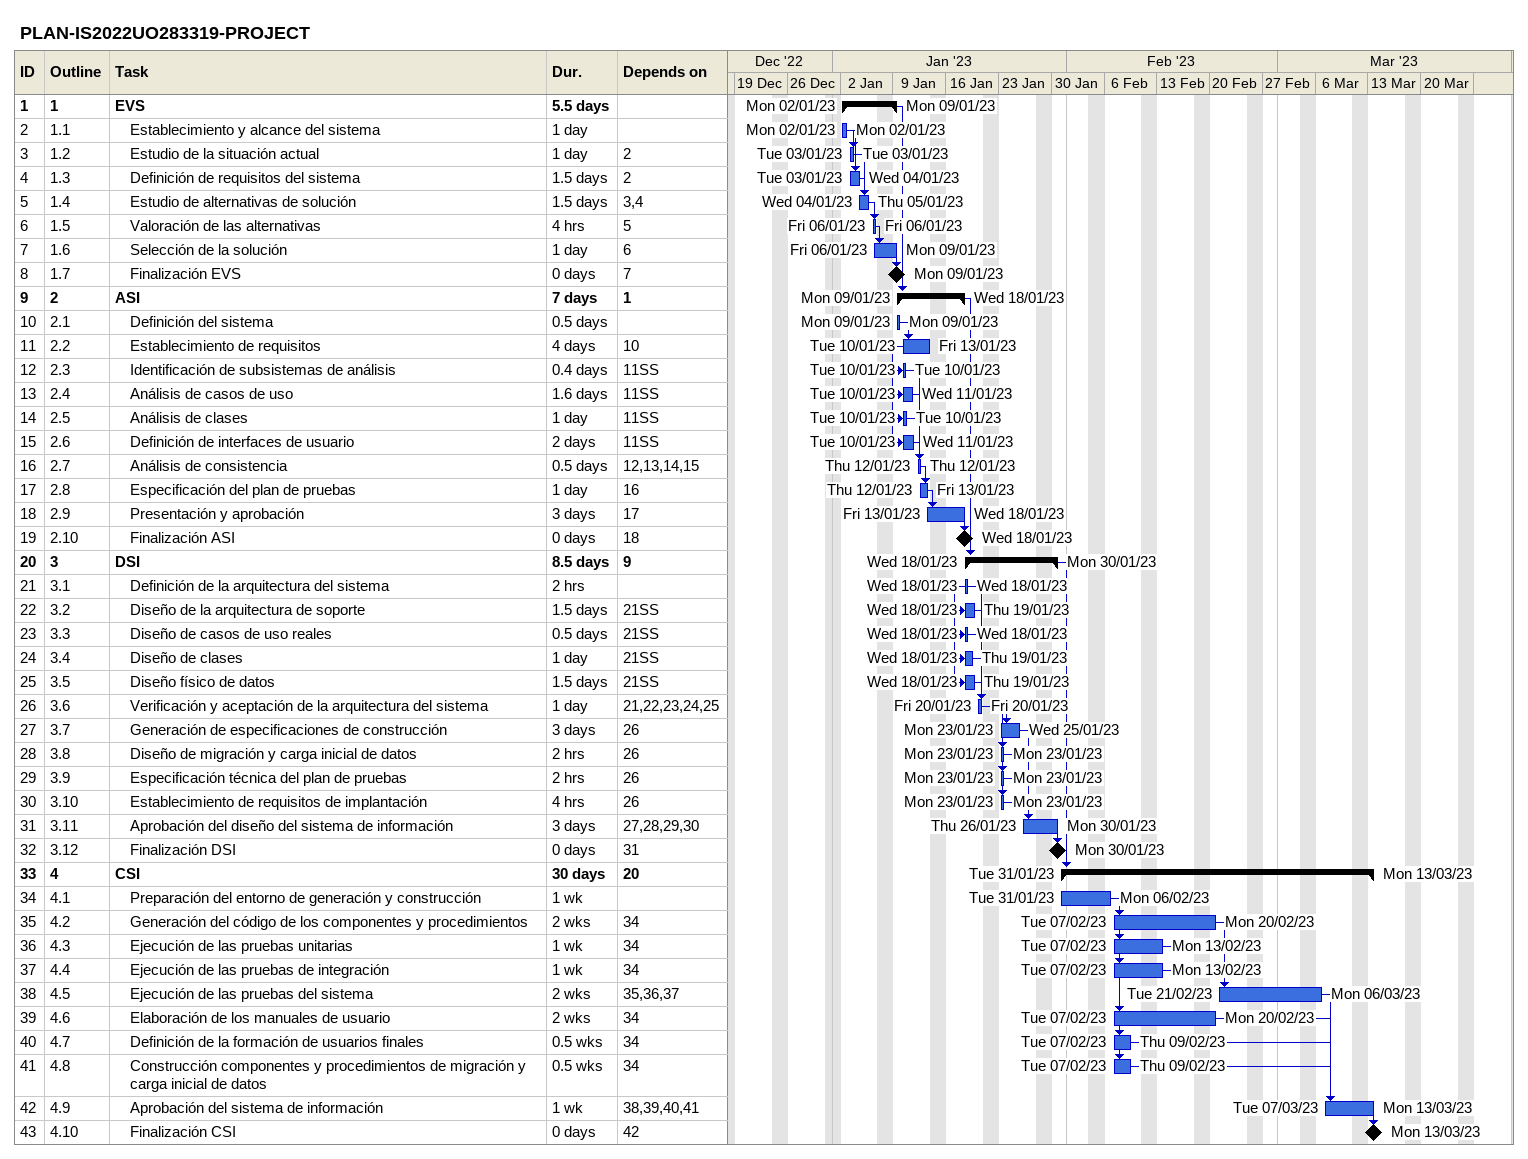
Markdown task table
PLAN-IS2022UO283319-PROJECT

| ID | WBS | Task | Duration | Start | Finish | Predecessors |
|---|---|---|---|---|---|---|
| 1 | 1 | **EVS** | 5.5d | 2023-01-02 | 2023-01-09 |  |
| 2 | 1.1 | Establecimiento y alcance del sistema | 1d | 2023-01-02 | 2023-01-02 |  |
| 3 | 1.2 | Estudio de la situación actual | 1d | 2023-01-03 | 2023-01-03 | 2 |
| 4 | 1.3 | Definición de requisitos del sistema | 1.5d | 2023-01-03 | 2023-01-04 | 2 |
| 5 | 1.4 | Estudio de alternativas de solución | 1.5d | 2023-01-04 | 2023-01-05 | 3, 4 |
| 6 | 1.5 | Valoración de las alternativas | 4h | 2023-01-06 | 2023-01-06 | 5 |
| 7 | 1.6 | Selección de la solución | 1d | 2023-01-06 | 2023-01-09 | 6 |
| 8 | 1.7 | Finalización EVS | 0d | 2023-01-09 | 2023-01-09 | 7 |
| 9 | 2 | **ASI** | 7d | 2023-01-09 | 2023-01-18 | 1 |
| 10 | 2.1 | Definición del sistema | 0.5d | 2023-01-09 | 2023-01-09 |  |
| 11 | 2.2 | Establecimiento de requisitos | 4d | 2023-01-10 | 2023-01-13 | 10 |
| 12 | 2.3 | Identificación de subsistemas de análisis | 0.4d | 2023-01-10 | 2023-01-10 | 11SS |
| 13 | 2.4 | Análisis de casos de uso | 1.6d | 2023-01-10 | 2023-01-11 | 11SS |
| 14 | 2.5 | Análisis de clases | 1d | 2023-01-10 | 2023-01-10 | 11SS |
| 15 | 2.6 | Definición de interfaces de usuario | 2d | 2023-01-10 | 2023-01-11 | 11SS |
| 16 | 2.7 | Análisis de consistencia | 0.5d | 2023-01-12 | 2023-01-12 | 12, 13, 14, 15 |
| 17 | 2.8 | Especificación del plan de pruebas | 1d | 2023-01-12 | 2023-01-13 | 16 |
| 18 | 2.9 | Presentación y aprobación | 3d | 2023-01-13 | 2023-01-18 | 17 |
| 19 | 2.10 | Finalización ASI | 0d | 2023-01-18 | 2023-01-18 | 18 |
| 20 | 3 | **DSI** | 8.5d | 2023-01-18 | 2023-01-30 | 9 |
| 21 | 3.1 | Definición de la arquitectura del sistema | 2h | 2023-01-18 | 2023-01-18 |  |
| 22 | 3.2 | Diseño de la arquitectura de soporte | 1.5d | 2023-01-18 | 2023-01-19 | 21SS |
| 23 | 3.3 | Diseño de casos de uso reales | 0.5d | 2023-01-18 | 2023-01-18 | 21SS |
| 24 | 3.4 | Diseño de clases | 1d | 2023-01-18 | 2023-01-19 | 21SS |
| 25 | 3.5 | Diseño físico de datos | 1.5d | 2023-01-18 | 2023-01-19 | 21SS |
| 26 | 3.6 | Verificación y aceptación de la arquitectura del sistema | 1d | 2023-01-20 | 2023-01-20 | 21, 22, 23, 24, 25 |
| 27 | 3.7 | Generación de especificaciones de construcción | 3d | 2023-01-23 | 2023-01-25 | 26 |
| 28 | 3.8 | Diseño de migración y carga inicial de datos | 2h | 2023-01-23 | 2023-01-23 | 26 |
| 29 | 3.9 | Especificación técnica del plan de pruebas | 2h | 2023-01-23 | 2023-01-23 | 26 |
| 30 | 3.10 | Establecimiento de requisitos de implantación | 4h | 2023-01-23 | 2023-01-23 | 26 |
| 31 | 3.11 | Aprobación del diseño del sistema de información | 3d | 2023-01-26 | 2023-01-30 | 27, 28, 29, 30 |
| 32 | 3.12 | Finalización DSI | 0d | 2023-01-30 | 2023-01-30 | 31 |
| 33 | 4 | **CSI** | 30d | 2023-01-31 | 2023-03-13 | 20 |
| 34 | 4.1 | Preparación del entorno de generación y construcción | 1w | 2023-01-31 | 2023-02-06 |  |
| 35 | 4.2 | Generación del código de los componentes y procedimientos | 2w | 2023-02-07 | 2023-02-20 | 34 |
| 36 | 4.3 | Ejecución de las pruebas unitarias | 1w | 2023-02-07 | 2023-02-13 | 34 |
| 37 | 4.4 | Ejecución de las pruebas de integración | 1w | 2023-02-07 | 2023-02-13 | 34 |
| 38 | 4.5 | Ejecución de las pruebas del sistema | 2w | 2023-02-21 | 2023-03-06 | 35, 36, 37 |
| 39 | 4.6 | Elaboración de los manuales de usuario | 2w | 2023-02-07 | 2023-02-20 | 34 |
| 40 | 4.7 | Definición de la formación de usuarios finales | 0.5w | 2023-02-07 | 2023-02-09 | 34 |
| 41 | 4.8 | Construcción componentes y procedimientos de migración y carga inicial de datos | 0.5w | 2023-02-07 | 2023-02-09 | 34 |
| 42 | 4.9 | Aprobación del sistema de información | 1w | 2023-03-07 | 2023-03-13 | 38, 39, 40, 41 |
| 43 | 4.10 | Finalización CSI | 0d | 2023-03-13 | 2023-03-13 | 42 |
